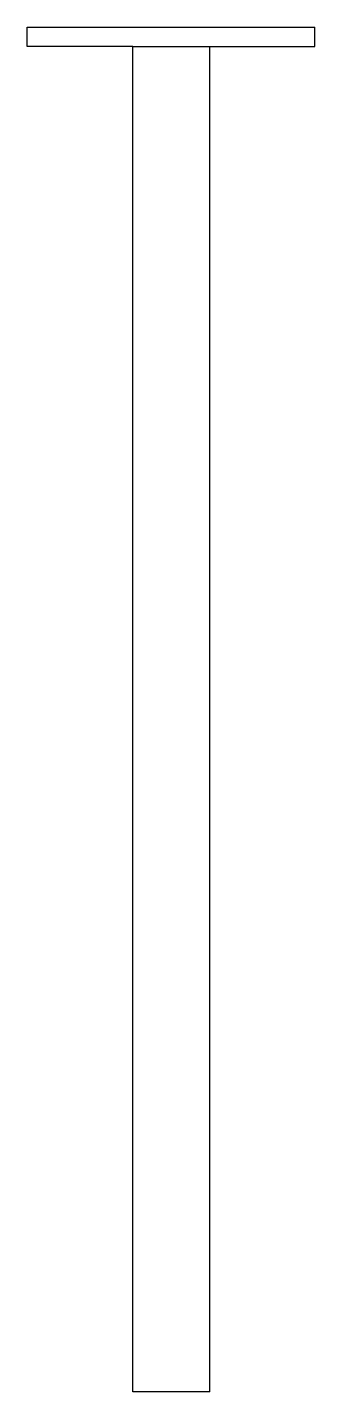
# Model space of a CAD drawing. Extents: x -15 to 15, y -71 to 71.
import ezdxf

# ---------------------------------------------------------------- set-up
doc = ezdxf.new("R2010")
doc.units = 0
doc.layers.get('0').update_dxf_attribs({"linetype": 'CONTINUOUS'})

msp = doc.modelspace()

# ---------------------------------------------------------------- linework, layer by layer
for p, q in [((-14.97, 69), (-14.97, 71)), ((-14.97, 71), (14.97, 71)), ((14.97, 69), (14.97, 71)), ((-3.97, 69), (-14.97, 69)), ((-3.97, -71), (-3.97, 69)), ((-3.97, 69), (4.03, 69)), ((4.03, -71), (4.03, 69)), ((4.03, 69), (14.97, 69)), ((4.03, -71), (-3.97, -71))]:
    msp.add_line(p, q)

doc.saveas('drawing.dxf')
